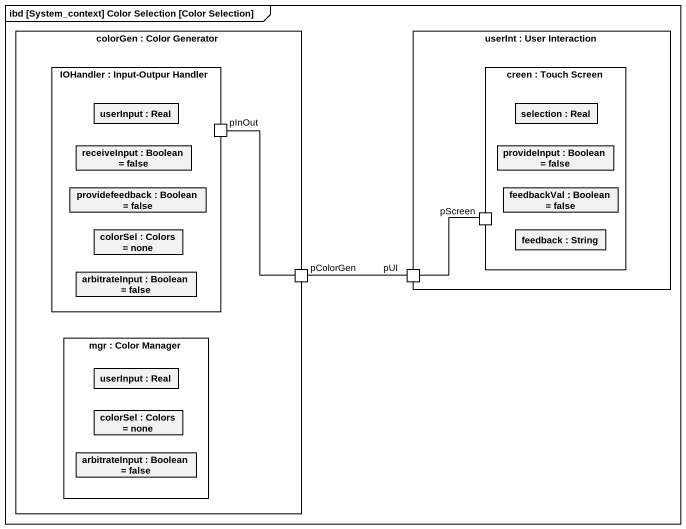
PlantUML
@startuml
mainframe ibd [System_context] Color Selection [Color Selection]
rectangle "colorGen : Color Generator" as colorGen {
  rectangle "IOHandler : Input-Outpur Handler" as IOHandler {
    rectangle "userInput : Real" as userInput
    port pInOut
    rectangle "receiveInput : Boolean = false" as receiveInput
    rectangle "providefeedback : Boolean = false" as providefeedback
    rectangle "colorSel : Colors = none" as colorSel
    rectangle "arbitrateInput : Boolean = false" as arbitrateInput
  }
  port pColorGen
  rectangle "mgr : Color Manager" as mgr {
    rectangle "userInput : Real" as userInput_2
    rectangle "colorSel : Colors = none" as colorSel_2
    rectangle "arbitrateInput : Boolean = false" as arbitrateInput_2
  }
}
rectangle "userInt : User Interaction" as userInt {
  rectangle "creen : Touch Screen" as creen {
    rectangle "selection : Real" as selection
    rectangle "provideInput : Boolean = false" as provideInput
    rectangle "feedbackVal : Boolean = false" as feedbackVal
    port pScreen
    rectangle "feedback : String" as feedback
  }
  port pUI
}
pInOut -- pColorGen
pScreen -- pUI
pColorGen -right- pUI
@enduml
